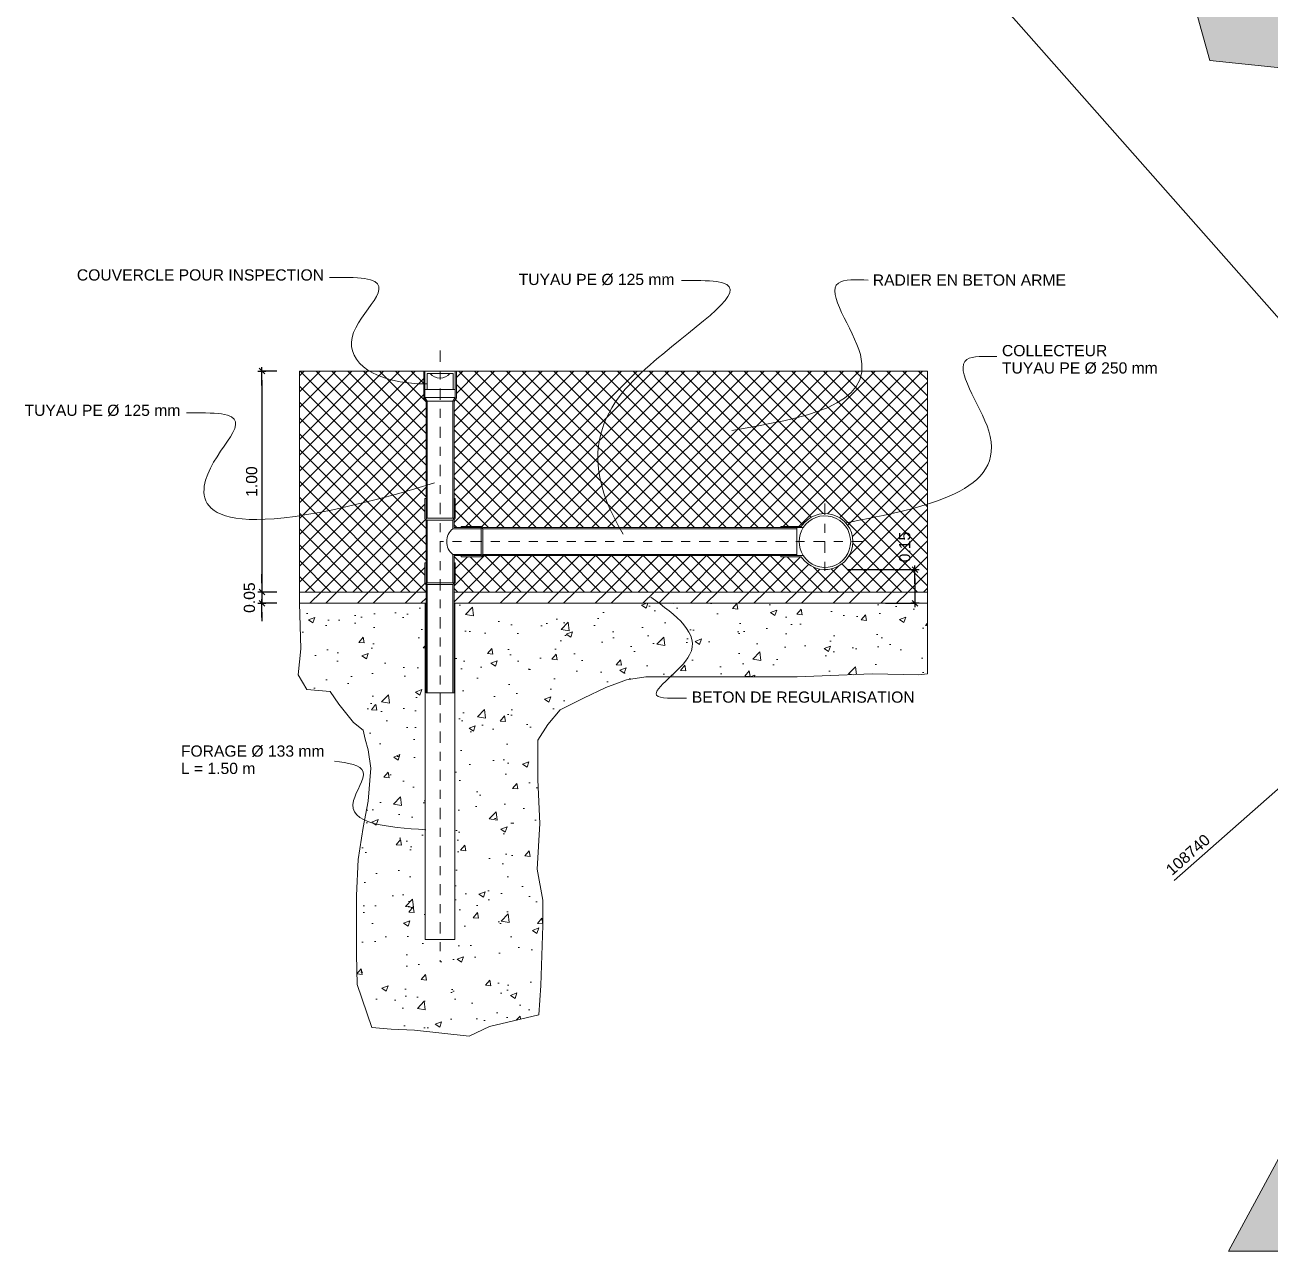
# Model space of a CAD drawing. Extents: x -88.6 to -49.6, y 115 to 143.7.
# Drawn here: x -88.21 to -74.33, y 114.97 to 128.64 of the extents above; entities that cross this region are included whole.
import ezdxf

# ---------------------------------------------------------------- set-up
doc = ezdxf.new("R2010")
doc.units = 0
doc.linetypes.add('TRATTOPUNTO2', pattern=[0.5, 0.25, -0.125, 0, -0.125])
doc.layers.add('contorno', color=5, linetype='Continuous', plot=False)
for name, color, linetype in [('coordinate', 2, 'Continuous'), ('LIN010CO', 2, 'Continuous'), ('LIN018CO', 6, 'Continuous'), ('LIN050CO', 3, 'Continuous'), ('TRATTEGGI', 2, 'Continuous')]:
    doc.layers.add(name, color=color, linetype=linetype)
for name, color, linetype, lineweight in [('LIN025CO', 7, 'Continuous', 25), ('LIN035CO', 1, 'Continuous', 35), ('TEXT035', 1, 'Continuous', 35)]:
    doc.layers.add(name, color=color, linetype=linetype, lineweight=lineweight)
doc.styles.add('ARIAL', font='arial.ttf')
doc.linetypes.add('ROCK', pattern='A,0.25,-0.18,["<",Standard,S=0.18,R=90,X=0,Y=-0.09],0,["-",Standard,S=0.18,R=45,X=-0.111213,Y=-0.238491],0.25', length=0.6799999999999999)
doc.dimstyles.new('20', dxfattribs={"dimscale": 0.5, "dimtxt": 0.25, "dimasz": 0.2, "dimexe": 0, "dimexo": 0.5, "dimgap": 0.1, "dimtad": 1, "dimlfac": 0.4, "dimzin": 1, "dimdsep": 46, "dimtxsty": 'ARIAL', "dimblk1": 'LINE', "dimblk2": 'LINE', "dimsah": 1, "dimcen": 2.5, "dimclrd": 256, "dimclre": 256, "dimclrt": 1, "dimadec": 0, "dimazin": 0, "dimtfac": 1, "dimtmove": 2, "dimatfit": 3, "dimldrblk": 'LINE', "dimfxl": 1, "dimtvp": 1, "dimtolj": 1, "dimtzin": 0, "dimarcsym": 0})
pattern_1 = [(44.99999999999996, (-7.275957614183426e-12, 0.3940264313860098), (-0.08838834764831842, 0.08838834764831846), []), (135, (-7.275957614183426e-12, 0.3940264313860098), (-0.08838834764831846, -0.08838834764831842), [])]

# ---------------------------------------------------------------- blocks, each defined once
blk = doc.blocks.new('LINE')
for p, q in [((-1.60001823273501, 0), (0.4500000000000171, 0)), ((0, 0.4500000000000171), (0, -0.4500000000000171))]:
    blk.add_line(p, q)
at = {"color": 3}
blk.add_line((-0.3181980515162763, -0.3181980515163474), (0.3181980515338978, 0.3181980515339689), dxfattribs=at)
blk = doc.blocks.new('*D17')
at = {"layer": 'Defpoints', "color": 0, "transparency": 16777216}
for p in [(-85.1490571369359, 124.7788378910482), (-85.56746973405102, 122.3152158521844), (-85.149057137096, 122.3152158521844)]:
    blk.add_point(p, dxfattribs=at)
at = {"layer": 'LIN018CO', "lineweight": -2, "transparency": 16777216}
for p, q in [((-85.39905713693581, 124.7788378910482), (-85.56746973405095, 124.7788378910482)), ((-85.56746973405095, 124.6788378910482), (-85.56746973405095, 122.4152158521844)), ((-85.3990571370959, 122.3152158521844), (-85.56746973405095, 122.3152158521844))]:
    blk.add_line(p, q, dxfattribs=at)
at = {"layer": 'LIN018CO', "lineweight": -2, "transparency": 16777216, "xscale": 0.1, "yscale": 0.1, "zscale": 0.1}
for p, rotation in [((-85.56746973405095, 124.7788378910482), 90), ((-85.56746973405095, 122.3152158521844), 270)]:
    blk.add_blockref('LINE', p, dxfattribs=dict(at, rotation=rotation))
at = {"layer": 'LIN018CO', "color": 1, "lineweight": 0, "transparency": 16777216, "insert": (-85.68129135751622, 123.5470268716163), "char_height": 0.125, "attachment_point": 5, "rotation": 90.00000000000001, "style": 'ARIAL'}
blk.add_mtext('\\A1;1.00', dxfattribs=at)
blk = doc.blocks.new('*D18')
at = {"layer": 'Defpoints', "color": 0, "transparency": 16777216}
for p in [(-85.14905713709597, 122.3152158521844), (-85.56746973410189, 122.190215852068), (-85.14905713695046, 122.1902158520679)]:
    blk.add_point(p, dxfattribs=at)
at = {"layer": 'LIN018CO', "lineweight": -2, "transparency": 16777216}
for p, q in [((-85.56746973410189, 122.4152158521843), (-85.56746973410189, 122.5152158521844)), ((-85.39905713709595, 122.3152158521844), (-85.56746973410189, 122.3152158521844)), ((-85.56746973410189, 122.3152158521844), (-85.56746973410189, 122.1902158520679)), ((-85.39905713695045, 122.1902158520679), (-85.56746973410189, 122.1902158520679)), ((-85.56746973410189, 122.0902158520679), (-85.56746973410189, 121.9902158520679))]:
    blk.add_line(p, q, dxfattribs=at)
at = {"layer": 'LIN018CO', "lineweight": -2, "transparency": 16777216, "xscale": 0.1, "yscale": 0.1, "zscale": 0.1}
for p, rotation in [((-85.56746973410189, 122.3152158521844), 270), ((-85.56746973410189, 122.1902158520679), 90)]:
    blk.add_blockref('LINE', p, dxfattribs=dict(at, rotation=rotation))
at = {"layer": 'LIN018CO', "color": 1, "lineweight": 0, "transparency": 16777216, "insert": (-85.70629135756708, 122.2527158521261), "char_height": 0.125, "attachment_point": 5, "rotation": 90.00000000000001, "style": 'ARIAL'}
blk.add_mtext('\\A1;0.05', dxfattribs=at)
blk = doc.blocks.new('*D19')
at = {"layer": 'Defpoints', "color": 0, "transparency": 16777216}
for p in [(-79.29115170828301, 122.5652158520098), (-78.86661891386758, 122.1902158519515), (-78.28659578931553, 122.1902158519515)]:
    blk.add_point(p, dxfattribs=at)
at = {"layer": 'LIN018CO', "lineweight": -2, "transparency": 16777216}
for p, q in [((-79.04115170828294, 122.5652158520098), (-78.28659578931544, 122.5652158520098)), ((-78.28659578931544, 122.4652158520098), (-78.28659578931544, 122.2902158519515)), ((-78.6166189138675, 122.1902158519515), (-78.28659578931544, 122.1902158519515))]:
    blk.add_line(p, q, dxfattribs=at)
at = {"layer": 'LIN018CO', "lineweight": -2, "transparency": 16777216, "xscale": 0.1, "yscale": 0.1, "zscale": 0.1}
for p, rotation in [((-78.28659578931544, 122.5652158520098), 90), ((-78.28659578931544, 122.1902158519515), 270)]:
    blk.add_blockref('LINE', p, dxfattribs=dict(at, rotation=rotation))
at = {"layer": 'LIN018CO', "color": 1, "lineweight": 0, "transparency": 16777216, "insert": (-78.40041741274763, 122.8171693288459), "char_height": 0.125, "attachment_point": 5, "rotation": 90.00000000000001, "style": 'ARIAL'}
blk.add_mtext('\\A1;0.15', dxfattribs=at)

msp = doc.modelspace()

# ---------------------------------------------------------------- hatches: boundary and pattern name
at = {"layer": 'TRATTEGGI', "lineweight": 0}
h = msp.add_hatch(dxfattribs=at)
h.set_pattern_fill('AR-CONC', color=256, scale=0.1, angle=-138.5691721963736, style=0)
h.set_pattern_definition([(49.99999999999999, (0, 0), (0.7172601826007534, -0.06275213498259524), [0.07500000000000001, -0.8250000000000001]), (355, (0, 0), (-0.1387513336129998, 0.7521921337000119), [0.05999999999999999, -0.6599999999999999]), (100.4514, (0.05977167999662925, -0.005229340007645078), (0.5785093817140218, 0.6894395420609536), [0.06374019000000002, -0.701142112]), (46.18419999999999, (0, 0.1999999999970896), (1.067241048625645, -0.1655190143290182), [0.1125, -1.2375]), (96.6356, (0.08893674499995541, 0.1862066929897992), (0.9346627055487035, 0.9741178709004416), [0.09561028799999999, -1.051713]), (351.1842, (0, 0.1999999999970896), (0.9346619451336272, 0.9741186009253244), [0.09, -0.99]), (20.99999999999998, (0.09999999999854481, 0.1499999999796273), (0.5969070521184617, -0.4026188906653389), [0.07500000000000001, -0.8250000000000001]), (325.9999999999999, (0.09999999999854481, 0.1499999999796273), (0.2433153319215818, 0.7251500450468531), [0.05999999999999998, -0.6599999999999999]), (71.45139999999999, (0.1497422329921392, 0.1164483939937782), (0.84022262858149, 0.3225304967099523), [0.06374019, -0.7011421119999999]), (37.50000000000001, (0, 0), (0.01215985531729075, 0.3328938538313115), [0, -0.652, 0, -0.67, 0, -0.6625000000000001]), (7.499999999999984, (0, 0), (0.2630695374421487, 0.3944117118823601), [0, -0.382, 0, -0.6369999999999999, 0, -0.2524999999999999]), (327.5, (-0.2230000000126893, 0), (0.533822436172409, -0.02255487173437992), [0, -0.25, 0, -0.78, 0, -1.035]), (317.5, (-0.3229999999894062, -1.455191522836685e-11), (0.5831861693423862, 0.1001049823323176), [0, -0.325, 0, -0.518, 0, -0.735])])
h.paths.add_polyline_path([(-49.60882907468476, 139.9676284061716), (-50.45756051797798, 139.5445766810299), (-57.33710068441724, 126.4014853021654), (-58.12785915101995, 126.4839148277097), (-59.95985251236561, 123.102922094331), (-60.35550339574547, 123.3173058120447), (-64.88096661689633, 114.9654424326873), (-65.93562498871324, 114.9654424326291), (-60.72902700787381, 124.5743582236028), (-60.33337612449395, 124.3599745058891), (-58.64796962798573, 127.4704372606939), (-57.86682689189911, 127.3890100893768), (-51.47844918927149, 139.5937548654765), (-51.94625943019491, 139.8386226252769), (-49.60882907468476, 141.0037190196017)])
edge = h.paths.add_edge_path()
edge.add_line((-77.33774669887498, 140.071844835722), (-74.27580599449936, 129.0994999788577))
edge.add_line((-74.2758059944972, 129.0994999788527), (-73.498925879397, 129.0185171478193))
edge.add_line((-73.49892587939394, 129.0185171478224), (-72.46164685103112, 125.5276692825647))
edge.add_line((-72.46164685103577, 125.5276692825719), (-72.03028724775677, 125.6558445245582))
edge.add_line((-72.03028724775504, 125.6558445245464), (-71.13216206878349, 122.633303551443))
edge.add_arc((-75.58954463563714, 121.3088260500954), 4.649999999887555, -28.451081468479572, 16.548918532263997, ccw=False)
edge.add_line((-71.50115217357234, 119.0935276334203), (-73.73795812937476, 114.9654424327234))
edge.add_line((-73.73795812937169, 114.9654424327164), (-74.79261650115522, 114.9654424326871))
edge.add_line((-74.7926165011595, 114.9654424326873), (-72.3164401854216, 119.5352920331225))
edge.add_arc((-75.5895446356808, 121.3088260501245), 3.722718852108987, -28.45108146843931, 16.5489185315883)
edge.add_line((-72.02103235328104, 122.3691824723501), (-72.65503645323032, 124.5028531611004))
edge.add_line((-72.6550364532377, 124.5028531611024), (-73.08639605651669, 124.374677919116))
edge.add_line((-73.08639605651842, 124.3746779190988), (-74.21131610104432, 128.1604719327098))
edge.add_line((-74.21131610103475, 128.1604719327297), (-74.9993958874972, 128.2426222297361))
edge.add_line((-74.9993958874984, 128.2426222297217), (-78.03646553397392, 139.1258426225193))
edge.add_line((-78.03646553397266, 139.1258426225249), (-78.51093496736651, 139.1236480900319))
edge.add_line((-78.51093496737303, 139.1236480900407), (-78.51093496739071, 140.0195107638502))
edge.add_line((-78.51093496738758, 140.0195107638574), (-77.73684838899806, 140.0545194884942))
edge.add_line((-77.73684838899499, 140.0545194884908), (-77.33774669908634, 140.0718448365237))
h = msp.add_hatch(dxfattribs=at)
h.set_pattern_fill('ANSI37', color=256, angle=-138.5691721963736, style=0)
h.set_pattern_definition([(44.99999999999996, (0, 0), (-0.08838834764831842, 0.08838834764831846), []), (135, (0, 0), (-0.08838834764831846, -0.08838834764831842), [])])
edge = h.paths.add_edge_path()
edge.add_line((-51.94625943015853, 139.8386226252624), (-51.76645977958754, 140.1704476882059))
edge.add_line((-51.76645977958833, 140.1704476882151), (-58.87174884048925, 140.9111107741509))
edge.add_line((-58.87174884049455, 140.9111107741483), (-65.79236646237642, 128.1389259050277))
edge.add_line((-65.79236646237405, 128.1389259050338), (-66.35383321581422, 128.1438994386309))
edge.add_line((-66.35383321581321, 128.1438994386262), (-69.77164215910754, 139.6461574880718))
edge.add_line((-69.77164215910307, 139.6461574880668), (-76.87693121999018, 140.386820573976))
edge.add_line((-76.87693121999473, 140.3868205739855), (-76.79059113941899, 140.0962525804279))
edge.add_line((-76.79059113941912, 140.0962525804207), (-77.33774669907959, 140.0718448365021))
edge.add_line((-77.33774669908598, 140.0718448365078), (-74.27580599448241, 129.0994999788354))
edge.add_line((-74.27580599448265, 129.0994999788381), (-73.49892587938245, 129.0185171478047))
edge.add_line((-73.49892587937211, 129.0185171477933), (-72.46164685100929, 125.5276692825356))
edge.add_line((-72.46164685100666, 125.5276692825282), (-72.03028724772767, 125.6558445245146))
edge.add_line((-72.03028724774049, 125.6558445245173), (-71.13216206876893, 122.6333035514139))
edge.add_arc((-75.58954463563714, 121.3088260500663), 4.649999999894156, -28.451081468395387, 16.548918532301684, ccw=False)
edge.add_line((-71.50115217356506, 119.0935276333767), (-73.73795812936748, 114.9654424326797))
edge.add_line((-73.73795812935714, 114.9654424326873), (-73.339879907913, 114.9654424326907))
edge.add_line((-73.33987990791502, 114.9654424326873), (-71.1934237086563, 118.9267847417933))
edge.add_arc((-75.58954463571717, 121.3088260500663), 4.999999999968144, -28.45108146809561, 16.54891853188982)
edge.add_line((-70.79666015512339, 122.7329954063607), (-71.69478533409495, 125.7555363794641))
edge.add_line((-71.69478533408983, 125.7555363794527), (-75.76904249270552, 139.4669983059413))
edge.add_line((-75.7690424927132, 139.466998305943), (-70.38624774949176, 138.9058899072192))
edge.add_line((-70.38624774948403, 138.9058899072115), (-66.86041664911998, 127.0400952328751))
edge.add_line((-66.86041664911318, 127.0400952328782), (-65.52170914996398, 126.959199208014))
edge.add_line((-65.52170914996532, 126.9591992080095), (-58.423030150812, 140.0600011098629))
edge.add_line((-58.42303015082143, 140.0600011098577), (-53.04023540770112, 139.4988927114134))
edge.add_line((-53.04023540769413, 139.4988927114027), (-61.03675547278112, 124.7411011151534))
edge.add_line((-61.03675547278544, 124.7411011151707), (-66.3337032101517, 114.9654424326872))
edge.add_line((-66.33370321014809, 114.9654424326873), (-65.93562498866415, 114.9654424326676))
edge.add_line((-65.93562498867686, 114.9654424326582), (-60.72902700788322, 124.5743582235836))
edge.add_line((-60.72902700788109, 124.5743582236028), (-60.33337612449866, 124.3599745058851))
edge.add_line((-60.33337612450123, 124.35997450586), (-58.64796962799065, 127.4704372606615))
edge.add_line((-58.64796962797118, 127.4704372606793), (-57.86682689188705, 127.3890100893738))
edge.add_line((-57.86682689190638, 127.3890100893768), (-51.47844918926906, 139.5937548654921))
edge.add_line((-51.47844918926421, 139.5937548654765), (-51.94625943016929, 139.8386226252606))
h = msp.add_hatch(dxfattribs=at)
h.set_pattern_fill('ANSI37', color=256, angle=-138.5691721963736, style=0)
h.set_pattern_definition(pattern_1)
edge = h.paths.add_edge_path()
edge.add_line((-83.73737735309987, 124.4413378909958), (-83.76362735310357, 124.4827770671286))
edge.add_line((-83.76362735310249, 124.4827770671254), (-83.76362735310697, 124.7788378910195))
edge.add_line((-83.76362735310977, 124.7788378910191), (-85.14905713683662, 124.7788378910633))
edge.add_line((-85.14905713682674, 124.7788378910627), (-85.14905713683929, 124.2664979567982))
edge.add_spline(control_points=[(-85.14905713685584, 124.2664979568071), (-84.83395634913177, 124.1858005833783), (-84.3802495729542, 124.1304701394256), (-83.73737735311443, 124.1162842624035)], knot_values=[3.003517187408006, 3.003517187408006, 3.003517187408006, 3.003517187408006, 3.525171354422293, 3.525171354422293, 3.525171354422293, 3.525171354422293], degree=3, periodic=0)
edge.add_line((-83.73737735308532, 124.1162842624035), (-83.73737735308954, 124.4413378909965))
edge = h.paths.add_edge_path()
edge.add_spline(control_points=[(-83.73737735311443, 124.1162842624035), (-84.3802495729542, 124.1304701394256), (-84.83395634913177, 124.1858005833783), (-85.14905713685584, 124.2664979568071)], knot_values=[3.003517187408006, 3.003517187408006, 3.003517187408006, 3.003517187408006, 3.525171354422292, 3.525171354422292, 3.525171354422292, 3.525171354422292], degree=3, periodic=0)
edge.add_line((-85.14905713683402, 124.2664979568071), (-85.14905713688675, 122.741963745169))
edge.add_spline(control_points=[(-85.14905713694316, 122.7419637451676), (-84.78441484876384, 122.7336747915106), (-84.32181255603791, 122.7499648239609), (-83.73737735307077, 122.7989860841335)], knot_values=[3.168006903324862, 3.168006903324862, 3.168006903324862, 3.168006903324862, 3.523983946073903, 3.523983946073903, 3.523983946073903, 3.523983946073903], degree=3, periodic=0)
edge.add_line((-83.7373773530635, 122.7989860841335), (-83.73737735306337, 123.1147235082713))
edge.add_line((-83.7373773530635, 123.1147235082899), (-83.74987735308784, 123.1344564492976))
edge.add_line((-83.74987735308969, 123.1344564492902), (-83.74987735308753, 123.3589658516675))
edge.add_line((-83.74987735308969, 123.3589658516721), (-83.7373773530983, 123.3589658516806))
edge.add_line((-83.73737735308532, 123.3589658516721), (-83.73737735308178, 124.1162842623979))
edge = h.paths.add_edge_path()
edge.add_spline(control_points=[(-83.73737735307077, 122.7989860841335), (-84.32181255603791, 122.7499648239609), (-84.78441484876384, 122.7336747915106), (-85.14905713694316, 122.7419637451676)], knot_values=[3.168006903324862, 3.168006903324862, 3.168006903324862, 3.168006903324862, 3.523983946073903, 3.523983946073903, 3.523983946073903, 3.523983946073903], degree=3, periodic=0)
edge.add_line((-85.14905713689222, 122.7419637451676), (-85.1490571369097, 122.3152158521838))
edge.add_line((-85.14905713691405, 122.3152158521843), (-83.73737735307401, 122.3152158520971))
edge.add_line((-83.73737735307805, 122.315215852097), (-83.73737735309636, 122.3964658519666))
edge.add_line((-83.7373773530926, 122.396465851969), (-83.74987735306334, 122.4161987929269))
edge.add_line((-83.74987735305331, 122.4161987929256), (-83.74987735303607, 122.6407081952968))
edge.add_line((-83.74987735304603, 122.640708195293), (-83.73737735306555, 122.6407081952918))
edge.add_line((-83.73737735305622, 122.640708195293), (-83.73737735305575, 122.7989860841479))
h = msp.add_hatch(dxfattribs=at)
h.set_pattern_fill('ANSI37', color=256, angle=-138.5691721963736, style=0)
h.set_pattern_definition(pattern_1)
edge = h.paths.add_edge_path()
edge.add_line((-78.14821431997552, 123.2947379996622), (-78.14821431999285, 124.7788378910739))
edge.add_line((-78.1482143199828, 124.7788378910773), (-81.89655742233641, 124.7788378910426))
edge.add_spline(control_points=[(-81.89655742234754, 124.7788378910482), (-82.01952141602669, 124.2669643385889), (-81.87024594357354, 123.5782322436571), (-81.00773233579821, 123.0339658518933)], knot_values=[2.046805462107101, 2.046805462107101, 2.046805462107101, 2.046805462107101, 3.482729148099143, 3.482729148099143, 3.482729148099143, 3.482729148099143], degree=3, periodic=0)
edge.add_line((-81.00773233579093, 123.0339658518933), (-79.78266807414714, 123.0339658519056))
edge.add_line((-79.78266807414911, 123.0339658519079), (-79.78266807414666, 123.0464658519089))
edge.add_line((-79.78266807414184, 123.0464658519049), (-79.55417202593561, 123.0464658518966))
edge.add_arc((-79.29115170822479, 122.8777158519806), 0.3124999999939432, 42.01477123544811, 147.316361170866, ccw=False)
edge.add_spline(control_points=[(-79.05897286623076, 123.0868790306558), (-78.73881850817997, 123.1486689759331), (-78.41866415011464, 123.2104589211958), (-78.14821432000463, 123.2947379996767)], knot_values=[2.391002419163809, 2.391002419163809, 2.391002419163809, 2.391002419163809, 3.064043888143426, 3.064043888143426, 3.064043888143426, 3.064043888143426], degree=3, periodic=0)
edge = h.paths.add_edge_path()
edge.add_line((-81.89655742234754, 124.7788378910482), (-83.39862735307766, 124.7788378910317))
edge.add_line((-83.39862735306815, 124.7788378910191), (-83.39862735307169, 124.4827770670791))
edge.add_line((-83.39862735307543, 124.4827770670963), (-83.42487735308691, 124.4413378909642))
edge.add_line((-83.42487735307805, 124.4413378909667), (-83.42487735308026, 123.3589658516841))
edge.add_line((-83.42487735309987, 123.3589658516721), (-83.41237735313575, 123.3589658516565))
edge.add_line((-83.41237735312461, 123.3589658516576), (-83.41237735313639, 123.1344564492911))
edge.add_line((-83.41237735313916, 123.1344564492902), (-83.42487735304081, 123.1147235084321))
edge.add_line((-83.42487735303439, 123.1147235084354), (-83.42487735301816, 123.0339658517645))
edge.add_line((-83.42487735301984, 123.0339658517623), (-83.344119696564, 123.0339658518023))
edge.add_line((-83.3441196965723, 123.033965851806), (-83.34411969656728, 123.0464658518481))
edge.add_line((-83.34411969655775, 123.0464658518467), (-83.11961029419967, 123.0464658518664))
edge.add_line((-83.1196102942049, 123.0464658518613), (-83.09987735320887, 123.0339658518582))
edge.add_line((-83.09987735320465, 123.0339658518642), (-81.00773233578649, 123.0339658518959))
edge.add_spline(control_points=[(-81.00773233579821, 123.0339658518933), (-81.87024594357354, 123.5782322436571), (-82.01952141602669, 124.2669643385889), (-81.89655742234754, 124.7788378910482)], knot_values=[2.046805462107101, 2.046805462107101, 2.046805462107101, 2.046805462107101, 3.482729148099143, 3.482729148099143, 3.482729148099143, 3.482729148099143], degree=3, periodic=0)
edge = h.paths.add_edge_path()
edge.add_spline(control_points=[(-78.14821432000463, 123.2947379996767), (-78.41866415011464, 123.2104589211958), (-78.73881850817997, 123.1486689759331), (-79.05897286623076, 123.0868790306558)], knot_values=[2.391002419163809, 2.391002419163809, 2.391002419163809, 2.391002419163809, 3.064043888143426, 3.064043888143426, 3.064043888143426, 3.064043888143426], degree=3, periodic=0)
edge.add_arc((-79.29115170822479, 122.8777158519806), 0.3124999999939433, -147.3163611453116, 42.01477123544811, ccw=False)
edge.add_line((-79.5541720258625, 122.7089658519544), (-79.78266807414671, 122.7089658519522))
edge.add_line((-79.78266807413456, 122.7089658519399), (-79.78266807412793, 122.7214658519252))
edge.add_line((-79.78266807413456, 122.7214658519224), (-83.09987735324978, 122.7214658518508))
edge.add_line((-83.0998773532483, 122.7214658518642), (-83.11961029416327, 122.7089658519217))
edge.add_line((-83.11961029415397, 122.7089658519108), (-83.34411969650787, 122.7089658518754))
edge.add_line((-83.3441196965141, 122.7089658518817), (-83.34411969651966, 122.7214658518368))
edge.add_line((-83.34411969652137, 122.7214658518351), (-83.42487735311298, 122.72146585185))
edge.add_line((-83.42487735310715, 122.7214658518351), (-83.42487735307907, 122.6407081952717))
edge.add_line((-83.42487735308532, 122.640708195293), (-83.41237735309393, 122.6407081953014))
edge.add_line((-83.41237735309551, 122.640708195293), (-83.41237735309639, 122.4161987929362))
edge.add_line((-83.41237735308823, 122.4161987929401), (-83.42487735308902, 122.3964658518975))
edge.add_line((-83.42487735309987, 122.3964658518962), (-83.42487735307131, 122.3152158521909))
edge.add_line((-83.4248773530635, 122.3152158521989), (-78.14821431996734, 122.3152158520792))
edge.add_line((-78.14821431996825, 122.3152158520679), (-78.14821431996863, 123.2947379996674))
h.paths.add_polyline_path([(-78.49548903623509, 122.6231038445694), (-78.49548903623509, 123.0112348131952), (-78.30534578930383, 123.0112348131952), (-78.3053457893111, 122.6231038445694)], flags=24)
h = msp.add_hatch(dxfattribs=at)
h.set_pattern_fill('ANSI32', color=256, angle=-138.5691721963736, style=0)
h.set_pattern_definition([(44.99999999999996, (-7.275957614183426e-12, 0.3940264313860098), (-0.2651650429449552, 0.2651650429449554), []), (44.99999999999996, (0.1767766949997167, 0.3940264314005617), (-0.2651650429449552, 0.2651650429449554), [])])
h.paths.add_polyline_path([(-78.14821431996825, 122.3152158520679), (-83.42487735303439, 122.3152158521843), (-83.42487735305622, 122.1902158519952), (-83.41487735308328, 122.1902158519515), (-78.14821431993914, 122.1902158519806)])
h.paths.add_polyline_path([(-83.73737735307077, 122.315215852097), (-85.14905713691405, 122.3152158521843), (-85.14905713692133, 122.1902158520679), (-83.74737735303643, 122.190215852097), (-83.7373773531217, 122.190215852097)])
h = msp.add_hatch(dxfattribs=at)
h.set_pattern_fill('AR-CONC', color=256, scale=0.1, angle=-138.5691721963736, style=0)
h.set_pattern_definition([(49.99999999999999, (-7.275957614183426e-12, 0.3940264313860098), (0.7172601826007534, -0.06275213498259524), [0.07500000000000001, -0.8250000000000001]), (355, (-7.275957614183426e-12, 0.3940264313860098), (-0.1387513336129998, 0.7521921337000119), [0.05999999999999998, -0.6599999999999998]), (100.4514, (0.05977167999662925, 0.3887970913929166), (0.5785093817140218, 0.6894395420609536), [0.06374019, -0.7011421119999999]), (46.18419999999999, (0, 0.5940264313976513), (1.067241048625645, -0.1655190143290182), [0.1125, -1.2375]), (96.6356, (0.08893674499995541, 0.5802331243903609), (0.9346627055487035, 0.9741178709004416), [0.09561028799999999, -1.051713]), (351.1842, (0, 0.5940264313976513), (0.9346619451336272, 0.9741186009253244), [0.09, -0.99]), (20.99999999999998, (0.09999999999854481, 0.5440264313947409), (0.5969070521184617, -0.4026188906653389), [0.07500000000000001, -0.8250000000000001]), (325.9999999999999, (0.09999999999854481, 0.5440264313947409), (0.2433153319215818, 0.7251500450468531), [0.05999999999999998, -0.6599999999999999]), (71.45139999999999, (0.1497422329921392, 0.5104748254088918), (0.84022262858149, 0.3225304967099523), [0.06374018999999999, -0.7011421119999998]), (37.50000000000001, (-7.275957614183426e-12, 0.3940264313860098), (0.01215985531729075, 0.3328938538313115), [0, -0.652, 0, -0.67, 0, -0.6625000000000001]), (7.499999999999984, (-7.275957614183426e-12, 0.3940264313860098), (0.2630695374421487, 0.3944117118823601), [0, -0.382, 0, -0.6369999999999999, 0, -0.2524999999999999]), (327.5, (-0.2230000000126893, 0.3940264314151136), (0.533822436172409, -0.02255487173437992), [0, -0.25, 0, -0.78, 0, -1.035]), (317.5, (-0.3229999999894062, 0.3940264313860098), (0.5831861693423862, 0.1001049823323176), [0, -0.325, 0, -0.518, 0, -0.735])])
edge = h.paths.add_edge_path()
edge.add_spline(control_points=[(-81.01478105868591, 121.3688775031624), (-80.93353151651536, 121.4451392103074), (-80.60580453064176, 121.756134853742), (-80.89474204058206, 122.0101290631283), (-81.13930630703544, 122.1902158519661)], knot_values=[0.6494834629561764, 0.6494834629561764, 0.6494834629561764, 0.6494834629561764, 0.9150522922557878, 1.60508711309219, 1.60508711309219, 1.60508711309219, 1.60508711309219], degree=3, periodic=0)
edge.add_line((-81.13930630703544, 122.1902158519661), (-83.41487735305152, 122.1902158519499))
edge.add_line((-83.41487735306146, 122.1902158519515), (-83.41487735296575, 118.4402158517999))
edge.add_line((-83.41487735296687, 118.440215851806), (-83.74737735306105, 118.4402158518705))
edge.add_line((-83.74737735305825, 118.4402158518642), (-83.74737735305008, 118.7910361898335))
edge.add_spline(control_points=[(-83.7473773530728, 118.7910361898394), (-84.02825355378445, 118.8690625524323), (-84.30283793256967, 118.9427944128111), (-84.51236550328031, 118.9721215505415)], knot_values=[1.332071645924886, 1.332071645924886, 1.332071645924886, 1.332071645924886, 1.842641153760609, 1.842641153760609, 1.842641153760609, 1.842641153760609], degree=3, periodic=0)
edge.add_line((-84.51236550336034, 118.972121550556), (-84.51448110181546, 118.9329919614736))
edge.add_line((-84.51448110181082, 118.9329919614684), (-84.51448110180303, 118.683990268224))
edge.add_line((-84.51448110180354, 118.6839902682259), (-84.5144811018187, 118.2725964059176))
edge.add_line((-84.51448110181809, 118.2725964059209), (-84.50365246167877, 117.9369854389173))
edge.add_line((-84.50365246168076, 117.9369854389079), (-84.34122376596878, 117.4606345586709))
edge.add_line((-84.3412237659577, 117.4606345586799), (-84.12465186952899, 117.4389820523833))
edge.add_line((-84.12465186954068, 117.4389820523938), (-83.86476571467418, 117.4281559245144))
edge.add_line((-83.8647657146721, 117.4281559244992), (-83.25836488816236, 117.3631991570761))
edge.add_line((-83.25836488815548, 117.3631991570728), (-83.03096465371817, 117.4714606865859))
edge.add_line((-83.030964653728, 117.4714606865891), (-82.47870642357466, 117.6013744719478))
edge.add_line((-82.47870642357157, 117.601374471953), (-82.45704944546631, 117.926159311016))
edge.add_line((-82.45704944546742, 117.9261593110132), (-82.43539216515559, 118.5973809945124))
edge.add_line((-82.43539216515637, 118.5973809945135), (-82.4353921651691, 118.8788610714679))
edge.add_line((-82.43539216517092, 118.8788610714691), (-82.50036370387227, 119.2252981663538))
edge.add_line((-82.50036370386806, 119.2252981663478), (-82.46787808559445, 119.7341276808096))
edge.add_line((-82.4678780855902, 119.7341276808147), (-82.48953506371106, 120.22130468894))
edge.add_line((-82.4895350637089, 120.2213046889374), (-82.48953506370657, 120.4811325101085))
edge.add_line((-82.4895350637089, 120.4811325101036), (-82.48953506372172, 120.6651771854431))
edge.add_line((-82.48953506372345, 120.6651771854522), (-82.38124926659505, 120.8383957329043))
edge.add_line((-82.38124926659657, 120.8383957329061), (-82.24047754901623, 121.0007881524601))
edge.add_line((-82.24047754900675, 121.0007881524507), (-81.98059139415263, 121.1307019377879))
edge.add_line((-81.98059139416, 121.1307019377855), (-81.73153387944134, 121.2497895952053))
edge.add_line((-81.73153387943603, 121.249789595211), (-81.50413364504239, 121.3363988689083))
edge.add_line((-81.5041336450522, 121.3363988689234), (-81.28756174863038, 121.3688775031529))
edge.add_line((-81.28756174862065, 121.3688775031333), (-81.01478105868868, 121.3688775031278))
edge = h.paths.add_edge_path()
edge.add_line((-78.14821431993914, 122.1902158519806), (-81.1393063070479, 122.190215851972))
edge.add_spline(control_points=[(-81.13930630703544, 122.1902158519661), (-80.89474204058206, 122.0101290631283), (-80.60580453064176, 121.756134853742), (-80.93353151651536, 121.4451392103074), (-81.01478105868591, 121.3688775031624)], knot_values=[0.6494834629561765, 0.6494834629561765, 0.6494834629561765, 0.6494834629561765, 1.339518283792579, 1.60508711309219, 1.60508711309219, 1.60508711309219, 1.60508711309219], degree=3, periodic=0)
edge.add_line((-81.01478105870046, 121.3688775031333), (-80.94104707692863, 121.3688775031402))
edge.add_line((-80.94104707692168, 121.3688775031333), (-80.7461324607849, 121.3688775031261))
edge.add_line((-80.74613246079389, 121.3688775031333), (-79.59830204423905, 121.3688775031152))
edge.add_line((-79.59830204422906, 121.3688775031042), (-78.76450068109423, 121.4013558868301))
edge.add_line((-78.76450068109989, 121.4013558868464), (-78.24472867359268, 121.390529758927))
edge.add_line((-78.24472867358418, 121.3905297589226), (-78.14727121442381, 121.4013558868478))
edge.add_line((-78.14727121443138, 121.4013558868464), (-78.14821431993727, 122.1902158519765))
edge = h.paths.add_edge_path(flags=17)
edge.add_spline(control_points=[(-83.74737735305825, 119.6652987185953), (-84.01079374508117, 119.6832960162865), (-84.27297380975506, 119.7018682402122), (-84.42358491794585, 119.7723230979464)], knot_values=[1.019840313007791, 1.019840313007791, 1.019840313007791, 1.019840313007791, 1.543868608939487, 1.543868608939487, 1.543868608939487, 1.543868608939487], degree=3, periodic=0)
edge.add_line((-84.42358491790947, 119.7723230979318), (-84.43868092292713, 119.6908229186675))
edge.add_line((-84.43868092293269, 119.690822918652), (-84.49282382151303, 119.3335596958928))
edge.add_line((-84.4928238215216, 119.3335596959078), (-84.5123655033575, 118.9721215505572))
edge.add_spline(control_points=[(-84.51236550328031, 118.9721215505415), (-84.30283793256967, 118.9427944128111), (-84.02825355378445, 118.8690625524323), (-83.7473773530728, 118.7910361898394)], knot_values=[1.332071645924886, 1.332071645924886, 1.332071645924886, 1.332071645924886, 1.842641153760609, 1.842641153760609, 1.842641153760609, 1.842641153760609], degree=3, periodic=0)
edge.add_line((-83.7473773530437, 118.7910361898394), (-83.74737735304164, 119.6652987186047))
edge = h.paths.add_edge_path()
edge.add_line((-83.7473773530146, 122.190215852097), (-85.14905713692313, 122.1902158520629))
edge.add_line((-85.14905713692133, 122.1902158520679), (-85.13171056848874, 121.6828359638367))
edge.add_line((-85.1317105684866, 121.6828359638312), (-85.16419648895021, 121.3905297589372))
edge.add_line((-85.1641964889568, 121.3905297589517), (-85.06673902977734, 121.2281373394024))
edge.add_line((-85.06673902978218, 121.2281373393926), (-84.80685287493671, 121.2064850835768))
edge.add_line((-84.80685287493543, 121.2064850835741), (-84.70939571795688, 121.0657449198621))
edge.add_line((-84.70939571795316, 121.065744919877), (-84.54696702225601, 120.8600479887137))
edge.add_line((-84.5469670222592, 120.8600479886954), (-84.43868092295432, 120.7734387149745))
edge.add_line((-84.43868092295452, 120.7734387149831), (-84.41702394482108, 120.6760033133477))
edge.add_line((-84.41702394482127, 120.6760033133469), (-84.3845380243879, 120.5569156559386))
edge.add_line((-84.38453802437289, 120.5569156559359), (-84.35205240609416, 120.3512187247374))
edge.add_line((-84.3520524061023, 120.3512187247252), (-84.38453802438444, 119.9831291235417))
edge.add_line((-84.38453802438744, 119.9831291235605), (-84.42358491792166, 119.772323097933))
edge.add_spline(control_points=[(-84.42358491794585, 119.7723230979464), (-84.27297380975506, 119.7018682402122), (-84.01079374508117, 119.6832960162865), (-83.74737735305825, 119.6652987185953)], knot_values=[1.019840313007792, 1.019840313007792, 1.019840313007792, 1.019840313007792, 1.543868608939487, 1.543868608939487, 1.543868608939487, 1.543868608939487], degree=3, periodic=0)
edge.add_line((-83.74737735305098, 119.6652987185953), (-83.74737735301764, 122.1902158520963))

# ---------------------------------------------------------------- linework, layer by layer
at = {"layer": 'contorno', "lineweight": 0, "ltscale": 0.5, "flags": 128}
msp.add_lwpolyline([(-77.33774669887498, 140.071844835722), (-74.2758059944972, 129.0994999788527), (-73.49892587939394, 129.0185171478224), (-72.46164685103577, 125.5276692825719), (-72.03028724775504, 125.6558445245464), (-71.13216206877405, 122.6333035514399, -0.1989123673826152), (-71.50115217357234, 119.0935276334203), (-73.73795812937169, 114.9654424327164), (-74.7926165011595, 114.9654424326873), (-72.31644018541556, 119.5352920331206, 0.1989123673798568), (-72.02103235328104, 122.3691824723501), (-72.6550364532377, 124.5028531611024), (-73.08639605651842, 124.3746779190988), (-74.21131610103475, 128.1604719327297), (-74.9993958874984, 128.2426222297217), (-78.03646553397266, 139.1258426225249), (-78.51093496737303, 139.1236480900407), (-78.51093496738758, 140.0195107638574), (-77.73684838899499, 140.0545194884908), (-77.33774669908598, 140.0718448365078)], format="xyb", dxfattribs=at)
at = {"layer": 'contorno', "lineweight": 0, "flags": 128}
msp.add_lwpolyline([(-85.14905713683402, 124.7788378910627), (-85.1490571369286, 122.1902158520534), (-85.13171056849387, 121.6828359638312), (-85.1641964889568, 121.3905297589517), (-85.06673902978218, 121.2281373394071), (-84.80685287493543, 121.2064850835741), (-84.70939571796043, 121.0657449198625), (-84.5469670222592, 120.8600479886954), (-84.43868092295452, 120.7734387149831), (-84.41702394482854, 120.6760033133323), (-84.38453802438744, 120.5569156559213), (-84.35205240611685, 120.3512187247543), (-84.38453802439471, 119.9831291235314), (-84.43868092294724, 119.6908229186811), (-84.49282382152887, 119.3335596959078), (-84.51448110181082, 118.9329919614684), (-84.51448110181809, 118.6839902682113), (-84.51448110182537, 118.2725964059209), (-84.50365246168076, 117.9369854389079), (-84.34122376597225, 117.4606345586944), (-84.12465186954068, 117.4389820523938), (-83.86476571468665, 117.4281559244992), (-83.25836488816276, 117.3631991570728), (-83.030964653728, 117.4714606866037), (-82.47870642357884, 117.6013744719385), (-82.45704944546742, 117.9261593110132), (-82.43539216517092, 118.597380994499), (-82.4353921651782, 118.8788610714691), (-82.50036370386806, 119.2252981663478), (-82.46787808559748, 119.7341276808002), (-82.48953506372345, 120.2213046889374), (-82.48953506371618, 120.4811325101036), (-82.48953506373073, 120.6651771854522), (-82.38124926660385, 120.8383957329061), (-82.2404775490213, 121.0007881524361), (-81.98059139416728, 121.1307019377855), (-81.73153387945058, 121.2497895951965), (-81.5041336450522, 121.3363988689234), (-81.28756174862792, 121.3688775031187), (-80.94104707692895, 121.3688775031333), (-80.74613246079389, 121.3688775031478), (-79.59830204424361, 121.3688775031333), (-78.76450068111444, 121.4013558868173), (-78.24472867359873, 121.3905297589226), (-78.14727121443866, 121.4013558868464), (-78.14821431994642, 122.1902158519806), (-78.14821431997552, 122.3152158520679), (-78.14821431999735, 124.7788378910773)], dxfattribs=at)
at = {"layer": 'coordinate', "linetype": 'Continuous', "lineweight": 0}
for p, q in [((-65.05247645077179, 114.9654424326582), (-79.07237976040051, 130.8506631741329)), ((-68.35156875567918, 125.3176313990989), (-75.39765017752507, 119.0989340417))]:
    msp.add_line(p, q, dxfattribs=at)
at = {"layer": 'LIN010CO', "linetype": 'TRATTOPUNTO2', "lineweight": 0, "ltscale": 0.5}
for p, q in [((-83.58112735308532, 125.0090019133204), (-83.58112735309987, 118.1898307020601)), ((-79.29115170823934, 123.3022486463742), (-79.29115170829755, 122.453183057587)), ((-78.86661891384574, 122.8777158519515), (-83.58112735308532, 122.8777158518933))]:
    msp.add_line(p, q, dxfattribs=at)
at = {"layer": 'LIN010CO', "lineweight": 0}
for p, q in [((-83.72597469276661, 124.573019709831), (-83.43628001342586, 124.5730197097728)), ((-83.75112735309085, 124.4864030422905), (-83.41112735308707, 124.4864030422614)), ((-83.43737735306058, 124.4449638660008), (-83.72487735311006, 124.4449638660881)), ((-83.72487735316827, 123.1380824244261), (-83.43737735309696, 123.1380824244261)), ((-83.43737735305331, 123.1183494833094), (-83.72487735311734, 123.1183494833967)), ((-83.12323626928264, 122.7339658518467), (-83.12323626934813, 123.0214658519108)), ((-83.10350332820235, 123.0214658519544), (-83.10350332826056, 122.7339658519049)), ((-79.60365170858131, 123.0214658519399), (-79.60365170861769, 122.7339658523415)), ((-83.72487735312461, 122.419824768047), (-83.43737735306786, 122.419824768047)), ((-83.4373773530242, 122.4000918269157), (-83.72487735307368, 122.4000918270031)), ((-83.72487735313916, 121.1902158521116), (-83.43737735306786, 121.190215852097))]:
    msp.add_line(p, q, dxfattribs=at)
for centre, radius, start, end in [((-83.58112735308532, 124.8415209518425), 0.1403539553904234, 218.6622340233871, 321.3377659647636), ((-83.32516417020088, 122.877715851937), 0.182361895406708, 127.9760770555145, 232.0239229474833), ((-79.29115170823934, 122.8777158519806), 0.2874999999893675, 147.0792654921217, 212.9207345406034)]:
    msp.add_arc(centre, radius, start, end, dxfattribs=at)
at = {"layer": 'LIN018CO', "lineweight": 0}
for p, q in [((-83.76362735310977, 124.7788378910191), (-83.39862735307543, 124.7788378909609)), ((-83.75112735309085, 124.7788378910482), (-83.7511273530763, 124.486403042305)), ((-83.72597469275206, 124.7538378909376), (-83.43628001344769, 124.7538378909521)), ((-83.72597469278116, 124.7538378909085), (-83.72597469275206, 124.573019709831)), ((-83.43628001341858, 124.7538378909812), (-83.43628001341858, 124.5730197098164)), ((-83.4111273531089, 124.7788378910045), (-83.41112735309434, 124.4864030421304)), ((-83.75112735306902, 124.5730197098019), (-83.72597469273751, 124.5730197098019)), ((-83.43628001344041, 124.5730197098019), (-83.41112735308707, 124.5730197097873)), ((-83.72487735312461, 124.4449638661317), (-83.7511273530763, 124.486403042305)), ((-83.72487735312461, 124.4449638661317), (-83.72487735313916, 123.1380824244552)), ((-83.43737735306058, 124.4449638660008), (-83.41112735309434, 124.4864030421304)), ((-83.43737735306058, 124.4449638660008), (-83.4373773530242, 123.1380824244552)), ((-83.73737735310715, 123.3589658516576), (-83.73737735368923, 123.1380824244843)), ((-83.42487735310715, 123.358965851643), (-83.42487735258328, 123.1380824244843)), ((-83.72487735313189, 123.1183494834258), (-83.73737735311443, 123.1380824244843)), ((-83.7373773531217, 123.1380824244843), (-83.72487735314644, 123.1380824244552)), ((-83.43737735311879, 123.1183494834113), (-83.42487735311443, 123.1380824244843)), ((-83.42487735311443, 123.1380824244552), (-83.43737735309696, 123.1380824244261)), ((-83.72487735312461, 123.1183494833967), (-83.72487735313189, 122.4198247680615)), ((-83.4373773530242, 123.1183494833094), (-83.4373773530242, 123.0214658519108)), ((-83.12323626928992, 123.0214658519253), (-83.4373773530242, 123.0214658519108)), ((-83.34411969655775, 123.0339658518642), (-83.1232362693845, 123.0339658524172)), ((-83.10350332833332, 123.0214658518962), (-83.1232362693845, 123.0339658518933)), ((-83.12323626937723, 123.0339658518933), (-83.12323626934813, 123.0214658519108)), ((-79.60365170857403, 123.021465851969), (-83.1035033281587, 123.0214658519399)), ((-79.78266807413456, 123.0339658519224), (-79.53248589047871, 123.0339658518933)), ((-79.60365170858131, 123.0214658519399), (-79.60365170860314, 123.0339658523444)), ((-83.43737735303148, 122.733965851934), (-83.43737735303876, 122.419824768047)), ((-83.1232362692972, 122.733965851934), (-83.43737735303148, 122.733965851934)), ((-83.34411969652137, 122.7214658518496), (-83.1232362693554, 122.7214658513112)), ((-83.10350332830421, 122.7339658518758), (-83.12323626934813, 122.7214658518787)), ((-83.12323626934813, 122.7214658518787), (-83.12323626931175, 122.7339658518467)), ((-79.60365170861769, 122.7339658519631), (-83.10350332825328, 122.733965851934)), ((-79.78266807412729, 122.7214658518933), (-79.53248589041323, 122.7214658519515)), ((-79.60365170857403, 122.7214658519224), (-79.60365170861041, 122.7339658523415)), ((-83.73737735307805, 122.6407081952784), (-83.73737735366012, 122.4198247680906)), ((-83.42487735307805, 122.6407081952639), (-83.42487735255418, 122.4198247680906)), ((-83.72487735308823, 122.4000918270467), (-83.73737735308532, 122.4198247681052)), ((-83.7373773530926, 122.4198247680906), (-83.72487735310278, 122.4198247680615)), ((-83.72487735312461, 122.4000918270176), (-83.72487735311006, 121.1902158520679)), ((-83.43737735308969, 122.4000918270322), (-83.42487735308532, 122.4198247680761)), ((-83.42487735308532, 122.4198247680761), (-83.43737735306786, 122.419824768047)), ((-83.43737735304603, 122.4000918269012), (-83.43737735306786, 121.190215852097)), ((-83.7373773531217, 122.190215852097), (-83.7373773531508, 121.190215852097)), ((-83.42487735309987, 122.1902158520097), (-83.4248773531508, 121.190215852097))]:
    msp.add_line(p, q, dxfattribs=at)
at = {"layer": 'LIN018CO', "lineweight": 0, "flags": 128}
for points in [[(-83.73737735315808, 121.190215852097), (-83.72487735311006, 121.190215852097)], [(-83.43737735307514, 121.190215852097), (-83.42487735323084, 121.1902158520825)]]:
    msp.add_lwpolyline(points, dxfattribs=at)
at = {"layer": 'LIN018CO', "lineweight": 0}
msp.add_arc((-79.29115170823934, 122.8777158519806), 0.2874999999893675, 212.9207345406034, 147.0792654909687, dxfattribs=at)
for points in [[(-84.8137373056743, 125.8234017322684), (-84.66627632443124, 125.8242948063562), (-83.90607275324874, 125.828898858992), (-84.95971121490584, 125.1321602750832), (-84.30183167498035, 124.6322031853197), (-83.73100942724705, 124.6371658204589)], [(-80.88854445253673, 125.7895691874292), (-80.74108347130095, 125.790462261517), (-79.98087990011118, 125.7950663141673), (-81.03451836177555, 125.0983277302439), (-82.17542639902967, 124.0075927104481), (-81.53961332995095, 122.9622680595203)], [(-86.40917037396866, 124.3138838416344), (-86.26170939273288, 124.3147769157222), (-85.50150582156493, 124.319380968358), (-86.55514428320748, 123.6226423844491), (-86.04334494934301, 122.800291825828), (-83.64192910226848, 123.5327658702881)]]:
    msp.add_open_spline(points, degree=3, knots=[0, 0, 0, 0, 0.3846133380748657, 1.982791858942546, 3.539209465486418, 3.539209465486418, 3.539209465486418, 3.539209465486418], dxfattribs=at)
for points in [[(-78.80728578627895, 125.794562007286), (-79.14063511219138, 125.7616726353153), (-78.89588251547684, 124.9646368382237), (-80.32808439965447, 124.1184539710084)], [(-77.37564531333919, 124.9410230087087), (-77.70899463926617, 124.9081336367672), (-77.46424204254436, 124.1110978396755), (-79.05897286623076, 123.0868790306558)], [(-80.83331395935966, 121.1320121277677), (-81.16666328527208, 121.1649014997383), (-80.79900272473606, 121.6135925203416), (-81.23272615930182, 122.258064212976)], [(-84.75910729022144, 120.4308967173711), (-84.43900889937504, 120.3089922757208), (-84.54570821941161, 119.9889937540429), (-83.73852194068604, 119.6646938592312)]]:
    msp.add_spline(points, degree=3, dxfattribs=at)
at = {"layer": 'LIN025CO', "lineweight": 0}
for p, q in [((-83.76362735310977, 124.7788378910191), (-83.76362735310249, 124.4827770671254)), ((-83.3986273530827, 124.7788378910191), (-83.3986273530827, 124.4827770669799)), ((-83.73737735308532, 124.4413378909812), (-83.76362735310249, 124.4827770671254)), ((-83.73737735309987, 124.4413378910249), (-83.73737735310715, 123.3589658516285)), ((-83.4248773531217, 124.441337890923), (-83.3986273531118, 124.4827770670236)), ((-83.4248773530926, 124.4413378908212), (-83.42487735309987, 123.3589658516139)), ((-83.74987735309696, 123.3589658517012), (-83.74987735309696, 123.1344564493193)), ((-83.74987735311151, 123.3589658516721), (-83.73737735311443, 123.3589658516721)), ((-83.41237735311734, 123.3589658516721), (-83.42487735310715, 123.3589658516721)), ((-83.41237735313189, 123.3589658516721), (-83.41237735313189, 123.1344564493193)), ((-83.73737735307805, 123.1147235082899), (-83.74987735310424, 123.1344564493047)), ((-83.42487735314353, 123.1147235082899), (-83.41237735314644, 123.1344564492902)), ((-83.73737735307077, 123.1147235082608), (-83.73737735307077, 122.640708195293)), ((-83.42487735304894, 123.1147235084645), (-83.42487735303439, 123.0339658517914)), ((-83.3441196965141, 123.0339658518205), (-83.42487735304167, 123.0339658517769)), ((-83.34411969657958, 123.0464658518467), (-83.11961029423401, 123.0464658518758)), ((-83.3441196965723, 123.0464658518613), (-83.34411969656503, 123.0339658518642)), ((-83.09987735319737, 123.0339658518642), (-83.11961029419035, 123.0464658518613)), ((-79.78266807417094, 123.0339658519224), (-83.09987735314644, 123.0339658518642)), ((-79.78266807416367, 123.0464658518758), (-79.55417202594253, 123.0464658519049)), ((-79.78266807414911, 123.0464658519049), (-79.78266807416367, 123.0339658519224)), ((-83.4248773531217, 122.7214658518642), (-83.4248773530926, 122.640708195293)), ((-83.4248773531217, 122.7214658518642), (-83.3441196965141, 122.7214658518351)), ((-83.34411969652865, 122.7089658518671), (-83.34411969653593, 122.7214658518642)), ((-83.09987735313916, 122.7214658519224), (-83.11961029416852, 122.7089658519108)), ((-79.78266807412729, 122.7214658518933), (-83.09987735315372, 122.7214658518496)), ((-79.78266807414911, 122.7089658519108), (-79.78266807414184, 122.7214658518933)), ((-83.74987735305331, 122.640708195293), (-83.74987735306786, 122.4161987929401)), ((-83.74987735306786, 122.640708195293), (-83.73737735308532, 122.640708195293)), ((-83.41237735308823, 122.6407081952639), (-83.4248773530635, 122.6407081952784)), ((-83.41237735310278, 122.640708195293), (-83.41237735310278, 122.4161987929256)), ((-83.34411969655775, 122.7089658518817), (-83.11961029419035, 122.7089658519108)), ((-79.78266807416367, 122.7089658519399), (-79.55417202584795, 122.7089658519399)), ((-83.73737735305622, 122.3964658518962), (-83.74987735306058, 122.416198792911)), ((-83.73737735309987, 122.396465851969), (-83.73737735308532, 122.3152158521843)), ((-83.42487735311443, 122.3964658518962), (-83.41237735311734, 122.4161987928965)), ((-83.42487735310715, 122.3964658519835), (-83.42487735307077, 122.3152158520679))]:
    msp.add_line(p, q, dxfattribs=at)
msp.add_arc((-79.29115170823934, 122.8777158519806), 0.3124999999893674, 212.6836388575799, 147.3163611739933, dxfattribs=at)
at = {"layer": 'LIN035CO', "lineweight": 0}
for p, q in [((-83.73737735307805, 122.315215852097), (-85.1490571369286, 122.3152158521843)), ((-83.73737735307805, 122.3152158521843), (-83.7373773531217, 122.190215852097)), ((-78.14821431996825, 122.3152158520679), (-83.42487735304894, 122.3152158521843)), ((-83.42487735304167, 122.3152158520679), (-83.4248773530635, 122.1902158520388)), ((-83.74737735305098, 122.1902158520679), (-83.7373773531217, 122.190215852097)), ((-83.41487735308328, 122.1902158519661), (-83.4248773531217, 122.1902158520097))]:
    msp.add_line(p, q, dxfattribs=at)
at = {"layer": 'LIN050CO', "lineweight": 0}
for p, q in [((-83.7636273531316, 124.7788378910045), (-85.1490571369286, 124.7788378910482)), ((-78.14821431994642, 124.7788378910773), (-83.3986273531118, 124.7788378910482))]:
    msp.add_line(p, q, dxfattribs=at)
at = {"layer": 'LIN050CO', "linetype": 'ROCK', "lineweight": 0}
for p, q in [((-83.74737735302188, 122.1902158520534), (-83.74737735306553, 118.4402158520097)), ((-83.41487735297414, 118.440215851806), (-83.41487735306873, 122.1902158519806)), ((-83.74737735308736, 118.4402158518787), (-83.41487735297414, 118.440215851806))]:
    msp.add_line(p, q, dxfattribs=at)
at = {"layer": 'LIN050CO', "linetype": 'ROCK', "lineweight": 0, "flags": 128}
for points in [[(-85.14905713693588, 122.1902158520388), (-83.74737735305098, 122.1902158521116)], [(-83.41487735309056, 122.1902158519515), (-78.14821431993914, 122.1902158519952)]]:
    msp.add_lwpolyline(points, dxfattribs=at)

# ---------------------------------------------------------------- texts
at = {"layer": 'coordinate', "color": 1, "style": 'ARIAL'}
msp.add_text('108740', height=0.125, rotation=41.43082780354036, dxfattribs=at).set_placement((-75.42107695635059, 119.1474042442715))
at = {"layer": 'TEXT035', "style": 'ARIAL'}
for s, p in [('COUVERCLE POUR INSPECTION', (-87.63019872366567, 125.789231679737)), ('TUYAU PE %%C 125 mm', (-82.70462718272029, 125.7392968877539)), ('RADIER EN BETON ARME', (-78.75721070137661, 125.7322995350405)), ('COLLECTEUR', (-77.31723608875473, 124.9454169493547)), ('TUYAU PE %%C 250 mm', (-77.31723608875473, 124.7521875471721)), ('TUYAU PE %%C 125 mm', (-88.21334880575887, 124.279713789103)), ('BETON DE REGULARISATION', (-80.77429631278937, 121.0813708793285)), ('FORAGE %%C 133 mm', (-86.470338693347, 120.4794335688784)), ('L = 1.50 m', (-86.470338693347, 120.2862041666958))]:
    msp.add_text(s, height=0.125, dxfattribs=at).set_placement(p)

# ---------------------------------------------------------------- dimensions: what is measured, and where the dimension line sits
at = {"layer": 'LIN018CO', "color": 5, "lineweight": 0}
dim = msp.add_linear_dim(base=(-85.56746973405102, 122.3152158521844), p1=(-85.14905713693588, 124.7788378910482), p2=(-85.14905713709595, 122.3152158521843), angle=90, text='1.00', dimstyle='20', dxfattribs=at)
dim.commit()
dim.dimension.update_dxf_attribs({"geometry": '*D17', "text_midpoint": (-85.68129135751624, 123.5470268716163)})
at = {"layer": 'LIN018CO', "lineweight": 0}
dim = msp.add_linear_dim(base=(-78.28659578931553, 122.1902158519515), p1=(-79.291151708283, 122.5652158520097), p2=(-78.86661891386757, 122.1902158519515), angle=90, dimstyle='20', dxfattribs=at)
dim.commit()
dim.dimension.update_dxf_attribs({"geometry": '*D19', "text_midpoint": (-78.40041741274764, 122.8171693288459), "dimtype": 160})
at = {"layer": 'LIN018CO', "color": 5, "lineweight": 0}
dim = msp.add_linear_dim(base=(-85.56746973410189, 122.190215852068), p1=(-85.14905713709595, 122.3152158521843), p2=(-85.14905713695043, 122.1902158520679), angle=90, dimstyle='20', dxfattribs=at)
dim.commit()
dim.dimension.update_dxf_attribs({"geometry": '*D18', "text_midpoint": (-85.70629135756708, 122.2527158521261)})

doc.saveas('drawing.dxf')
